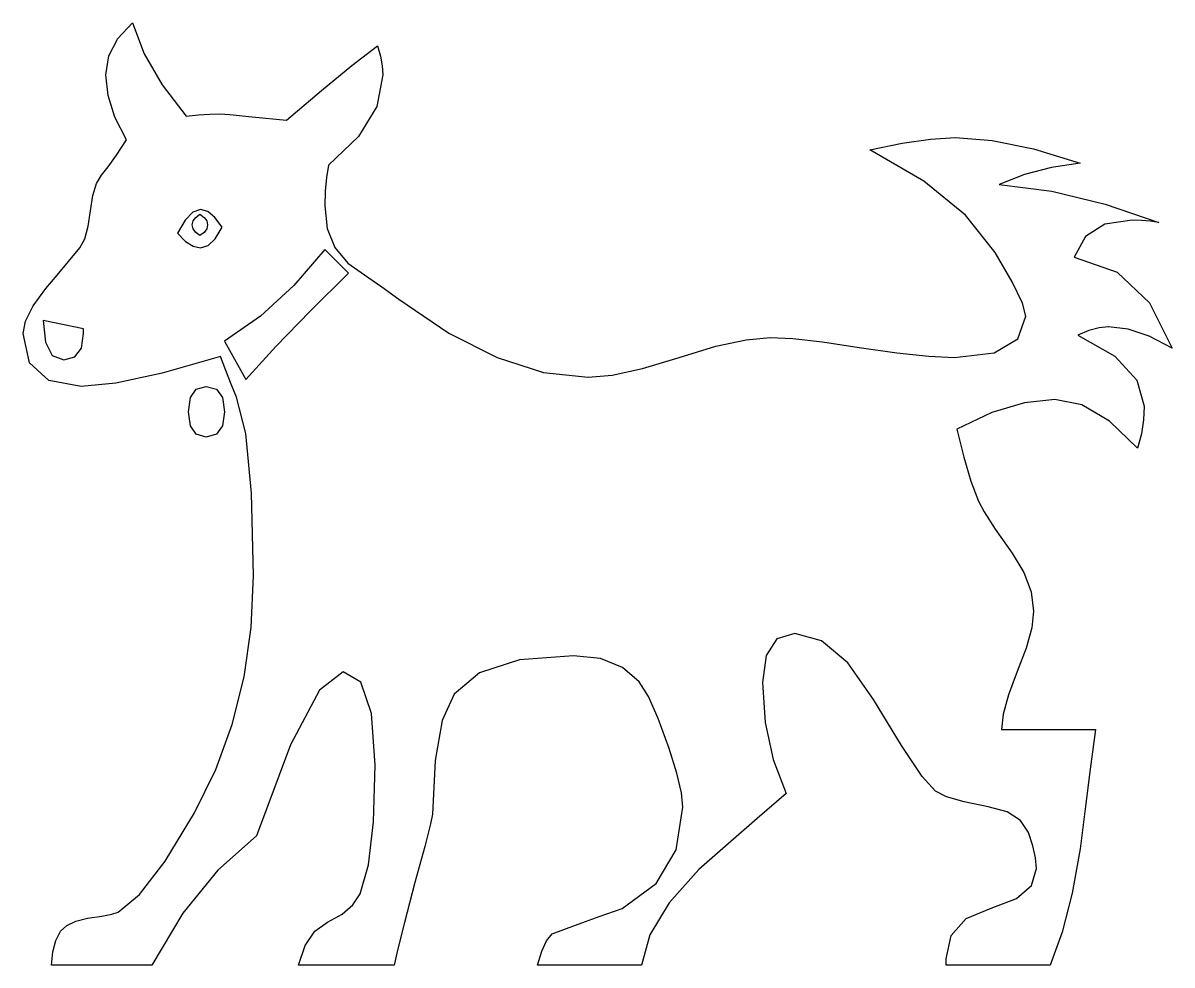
# Model space of a CAD drawing. Header units: millimetres. Extents: x -1475.99 to -1474.52, y 1795.16 to 1796.36.
import ezdxf

# ---------------------------------------------------------------- set-up
doc = ezdxf.new("R2010")
doc.units = ezdxf.units.MM
doc.header["$LTSCALE"] = 10
doc.layers.add('Animais', color=2, linetype='Continuous')

msp = doc.modelspace()

# ---------------------------------------------------------------- linework, layer by layer
at = {"layer": 'Animais'}
for points in [[(-1474.5211, 1795.9445), (-1474.5501, 1795.9597), (-1474.5771, 1795.9688), (-1474.6021, 1795.9718), (-1474.6142, 1795.9707), (-1474.6272, 1795.9672), (-1474.6411, 1795.9612), (-1474.5941, 1795.9342), (-1474.5659, 1795.9039), (-1474.5565, 1795.8705), (-1474.5574, 1795.8532), (-1474.5602, 1795.8353), (-1474.5651, 1795.8168), (-1474.6011, 1795.8515), (-1474.6363, 1795.8723), (-1474.6705, 1795.8792), (-1474.7092, 1795.8749), (-1474.7509, 1795.8623), (-1474.7955, 1795.8412), (-1474.7869, 1795.8054), (-1474.7778, 1795.7747), (-1474.7681, 1795.7492), (-1474.7609, 1795.7358), (-1474.7466, 1795.7137), (-1474.7251, 1795.6828), (-1474.71, 1795.6582), (-1474.7009, 1795.6335), (-1474.6978, 1795.6088), (-1474.7001, 1795.5876), (-1474.707, 1795.562), (-1474.7185, 1795.5322), (-1474.7298, 1795.5024), (-1474.7366, 1795.4777), (-1474.7388, 1795.4582), (-1474.6188, 1795.4582), (-1474.6254, 1795.4075), (-1474.6319, 1795.3567), (-1474.6385, 1795.3058), (-1474.6487, 1795.2491), (-1474.6613, 1795.1996), (-1474.6765, 1795.1575), (-1474.8091, 1795.1575), (-1474.8091, 1795.1652), (-1474.8028, 1795.1951), (-1474.7837, 1795.2167), (-1474.7518, 1795.2302), (-1474.7197, 1795.2422), (-1474.7005, 1795.2589), (-1474.6941, 1795.2805), (-1474.6952, 1795.2943), (-1474.6986, 1795.3096), (-1474.7041, 1795.3265), (-1474.7145, 1795.3419), (-1474.7316, 1795.3529), (-1474.7555, 1795.3595), (-1474.7865, 1795.3657), (-1474.8089, 1795.3723), (-1474.8228, 1795.3792), (-1474.8399, 1795.3982), (-1474.8664, 1795.4374), (-1474.9021, 1795.4965), (-1474.9349, 1795.5432), (-1474.9684, 1795.5712), (-1475.0025, 1795.5805), (-1475.0252, 1795.5735), (-1475.0389, 1795.5526), (-1475.0435, 1795.5178), (-1475.0401, 1795.467), (-1475.0301, 1795.4197), (-1475.0135, 1795.3762), (-1475.0505, 1795.3443), (-1475.0876, 1795.312), (-1475.1248, 1795.2795), (-1475.1628, 1795.2368), (-1475.1872, 1795.1962), (-1475.1978, 1795.1575), (-1475.3308, 1795.1575), (-1475.3252, 1795.1751), (-1475.319, 1795.1884), (-1475.3121, 1795.1975), (-1475.2821, 1795.2085), (-1475.2522, 1795.2193), (-1475.2225, 1795.2298), (-1475.1794, 1795.2615), (-1475.1537, 1795.3045), (-1475.1451, 1795.3588), (-1475.1471, 1795.377), (-1475.153, 1795.4021), (-1475.1628, 1795.4338), (-1475.1766, 1795.4719), (-1475.1892, 1795.5003), (-1475.2008, 1795.5188), (-1475.2223, 1795.5373), (-1475.2503, 1795.5484), (-1475.2848, 1795.5522), (-1475.3538, 1795.5467), (-1475.4046, 1795.5304), (-1475.4371, 1795.5032), (-1475.4524, 1795.4697), (-1475.4614, 1795.4186), (-1475.4645, 1795.3498), (-1475.467, 1795.3376), (-1475.4746, 1795.3086), (-1475.4871, 1795.2628), (-1475.5003, 1795.2117), (-1475.5091, 1795.1766), (-1475.5135, 1795.1575), (-1475.6355, 1795.1575), (-1475.6269, 1795.1823), (-1475.6146, 1795.2005), (-1475.5985, 1795.2122), (-1475.5799, 1795.2222), (-1475.5661, 1795.2343), (-1475.5571, 1795.2482), (-1475.5463, 1795.2855), (-1475.5399, 1795.3403), (-1475.5378, 1795.4125), (-1475.5423, 1795.4786), (-1475.556, 1795.5183), (-1475.5788, 1795.5315), (-1475.6088, 1795.5083), (-1475.6456, 1795.4386), (-1475.6891, 1795.3225), (-1475.7387, 1795.2786), (-1475.7832, 1795.2236), (-1475.8228, 1795.1575), (-1475.9508, 1795.1575), (-1475.949, 1795.1745), (-1475.9451, 1795.1888), (-1475.9391, 1795.2005), (-1475.9313, 1795.2079), (-1475.9199, 1795.2135), (-1475.9048, 1795.2172), (-1475.8867, 1795.2197), (-1475.8737, 1795.2222), (-1475.8658, 1795.2248), (-1475.8385, 1795.2476), (-1475.8059, 1795.2899), (-1475.7681, 1795.3518), (-1475.7411, 1795.4068), (-1475.7201, 1795.4645), (-1475.7051, 1795.525), (-1475.6961, 1795.5883), (-1475.6931, 1795.6545), (-1475.6955, 1795.7597), (-1475.7026, 1795.8356), (-1475.7145, 1795.8822), (-1475.7216, 1795.8987), (-1475.7284, 1795.9159), (-1475.7351, 1795.9338), (-1475.8096, 1795.9127), (-1475.8688, 1795.9001), (-1475.9128, 1795.8958), (-1475.954, 1795.9033), (-1475.9788, 1795.9257), (-1475.9871, 1795.9632), (-1475.9838, 1795.9792), (-1475.974, 1795.9984), (-1475.9578, 1796.0208), (-1475.9435, 1796.0379), (-1475.9291, 1796.055), (-1475.9148, 1796.0725), (-1475.9084, 1796.0842), (-1475.9039, 1796.1001), (-1475.9011, 1796.1198), (-1475.8982, 1796.1395), (-1475.8935, 1796.1546), (-1475.8868, 1796.1652), (-1475.8784, 1796.1759), (-1475.8678, 1796.1909), (-1475.8551, 1796.2102), (-1475.8698, 1796.2394), (-1475.8786, 1796.2671), (-1475.8815, 1796.2932), (-1475.8777, 1796.3175), (-1475.8663, 1796.3396), (-1475.8475, 1796.3595), (-1475.8323, 1796.3203), (-1475.8096, 1796.2806), (-1475.7791, 1796.2405), (-1475.763, 1796.2422), (-1475.7487, 1796.2432), (-1475.7361, 1796.2435), (-1475.7231, 1796.2426), (-1475.6948, 1796.2399), (-1475.6511, 1796.2355), (-1475.6064, 1796.2734), (-1475.5677, 1796.3051), (-1475.5348, 1796.3305), (-1475.531, 1796.3172), (-1475.5288, 1796.3047), (-1475.5281, 1796.2932), (-1475.5358, 1796.2531), (-1475.5589, 1796.2147), (-1475.5975, 1796.1782), (-1475.6, 1796.1624), (-1475.6016, 1796.1451), (-1475.6021, 1796.1262), (-1475.5989, 1796.0973), (-1475.5891, 1796.0729), (-1475.5728, 1796.0532), (-1475.5513, 1796.0381), (-1475.5294, 1796.0227), (-1475.5075, 1796.0072), (-1475.4436, 1795.9636), (-1475.3822, 1795.9325), (-1475.323, 1795.9137), (-1475.2661, 1795.9075), (-1475.2355, 1795.9103), (-1475.1968, 1795.9187), (-1475.1501, 1795.9328), (-1475.1032, 1795.947), (-1475.0645, 1795.9554), (-1475.0338, 1795.9582), (-1475.0051, 1795.9568), (-1474.9672, 1795.9526), (-1474.9201, 1795.9455), (-1474.8721, 1795.9385), (-1474.8316, 1795.9343), (-1474.7985, 1795.9328), (-1474.748, 1795.9387), (-1474.7178, 1795.9563), (-1474.7078, 1795.9855), (-1474.7121, 1796.0021), (-1474.7251, 1796.0292), (-1474.7468, 1796.0668), (-1474.7846, 1796.1143), (-1474.8379, 1796.1578), (-1474.9068, 1796.1975), (-1474.8656, 1796.2062), (-1474.8291, 1796.2114), (-1474.7975, 1796.2132), (-1474.7507, 1796.2096), (-1474.6977, 1796.1988), (-1474.6385, 1796.1808), (-1474.675, 1796.1753), (-1474.7094, 1796.1661), (-1474.7418, 1796.1535), (-1474.6745, 1796.1447), (-1474.6065, 1796.1285), (-1474.5378, 1796.1048), (-1474.5489, 1796.1065), (-1474.5602, 1796.1075), (-1474.5718, 1796.1078), (-1474.6067, 1796.1026), (-1474.6314, 1796.0869), (-1474.6461, 1796.0608), (-1474.5913, 1796.0414), (-1474.5497, 1796.0026), (-1474.5211, 1795.9445)], [(-1475.7331, 1796.0988), (-1475.7422, 1796.1114), (-1475.7514, 1796.119), (-1475.7605, 1796.1215), (-1475.7706, 1796.1181), (-1475.7803, 1796.1079), (-1475.7898, 1796.0912), (-1475.7799, 1796.0808), (-1475.7701, 1796.0746), (-1475.7605, 1796.0725), (-1475.7509, 1796.0754), (-1475.7418, 1796.0842), (-1475.7331, 1796.0988)], [(-1475.7515, 1796.1018), (-1475.7526, 1796.0968), (-1475.7559, 1796.0923), (-1475.7615, 1796.0882), (-1475.7668, 1796.0923), (-1475.77, 1796.0968), (-1475.7711, 1796.1018), (-1475.77, 1796.1069), (-1475.7668, 1796.1114), (-1475.7615, 1796.1155), (-1475.7559, 1796.1114), (-1475.7526, 1796.1069), (-1475.7515, 1796.1018)], [(-1475.5718, 1796.0402), (-1475.6021, 1796.0705), (-1475.6416, 1796.0246), (-1475.6842, 1795.9856), (-1475.7301, 1795.9535), (-1475.7028, 1795.9045), (-1475.6645, 1795.9465), (-1475.6208, 1795.9917), (-1475.5718, 1796.0402)], [(-1475.9098, 1795.9632), (-1475.9098, 1795.9692), (-1475.9615, 1795.9798), (-1475.9586, 1795.9521), (-1475.9498, 1795.9354), (-1475.9351, 1795.9298), (-1475.921, 1795.9336), (-1475.9126, 1795.9447), (-1475.9098, 1795.9632)], [(-1475.7301, 1795.8635), (-1475.7327, 1795.8456), (-1475.7404, 1795.8348), (-1475.7535, 1795.8312), (-1475.766, 1795.8348), (-1475.7736, 1795.8456), (-1475.7761, 1795.8635), (-1475.7736, 1795.8815), (-1475.766, 1795.8923), (-1475.7535, 1795.8958), (-1475.7404, 1795.8923), (-1475.7327, 1795.8815), (-1475.7301, 1795.8635)]]:
    msp.add_lwpolyline(points, dxfattribs=at)

doc.saveas('drawing.dxf')
